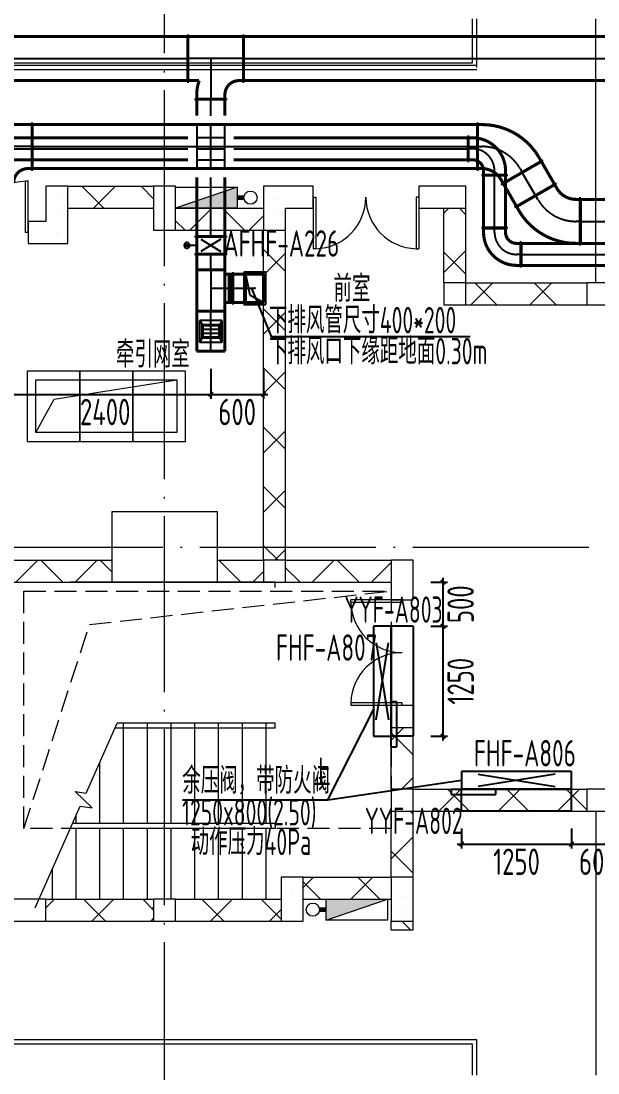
# Model space of a CAD drawing. Extents: x 4 to 13611208, y -605838 to 574722.
# Drawn here: x 13298765 to 13305323, y -14936 to -2984 of the extents above; entities that cross this region are included whole.
import ezdxf

# ---------------------------------------------------------------- set-up
doc = ezdxf.new("R2010")
doc.units = 0
doc.header["$LTSCALE"] = 1000
doc.header["$MEASUREMENT"] = 0
for name, pattern in [('CENTER2', [28.575, 19.05, -3.175, 3.175, -3.175]), ('DASH', [0.35, 0.25, -0.1]), ('DOTE', [2.42, 2, -0.2, 0.02, -0.2])]:
    doc.linetypes.add(name, pattern=pattern)
for name, color, linetype in [('DUCT-K-P中心线', 5, 'CENTER2'), ('DUCT-K-P标注', 7, 'Continuous'), ('DUCT-K-P法兰', 2, 'Continuous'), ('DUCT-K-P管', 191, 'Continuous'), ('DUCT-K-P管端线', 2, 'Continuous'), ('DUCT-K-P阀门', 7, 'Continuous'), ('DUCT-K-P风口', 7, 'Continuous'), ('DUCT-K-S中心线', 5, 'CENTER2'), ('DUCT-K-S标注', 7, 'Continuous'), ('DUCT-K-S法兰', 2, 'Continuous'), ('DUCT-K-S管', 40, 'Continuous'), ('DUCT-K-S管端线', 4, 'Continuous'), ('DUCT-X-P中心线', 5, 'CENTER2'), ('DUCT-X-P标注', 7, 'Continuous'), ('DUCT-X-P法兰', 2, 'Continuous'), ('DUCT-X-P管', 31, 'Continuous'), ('DUCT-X-P管端线', 2, 'Continuous'), ('DUCT-X-S标注', 7, 'Continuous'), ('DUCT-X-S风口', 7, 'Continuous'), ('Hvac-Hide', 8, 'Continuous')]:
    doc.layers.add(name, color=color, linetype=linetype)
doc.layers.add('建筑底图', color=8, linetype='Continuous', lineweight=13)
doc.styles.add('67', font='gbenor.shx', dxfattribs={"width": 0.7, "bigfont": 'hztxt.shx'})
doc.styles.add('C', font='HZTXT_E', dxfattribs={"width": 0.7, "bigfont": 'HZTXT'})
doc.styles.add('du', font='gbenor.shx', dxfattribs={"width": 0.8, "bigfont": 'hztxt.shx'})
doc.dimstyles.new('67', dxfattribs={"dimscale": 100, "dimtxt": 3, "dimasz": 0.5, "dimexe": 0.5, "dimexo": 2, "dimgap": 0.5, "dimtad": 2, "dimdec": 0, "dimrnd": 5, "dimzin": 0, "dimdsep": 46, "dimtxsty": 'du', "dimblk": 'ARCHTICK', "dimcen": 0, "dimdle": 0.5, "dimclrd": 256, "dimclre": 256, "dimclrt": 256, "dimazin": 0, "dimtfac": 1, "dimtdec": 0, "dimtix": 1, "dimtmove": 2, "dimatfit": 3, "dimfxl": 100, "dimtolj": 1, "dimtzin": 0, "dimlwd": -1, "dimlwe": -1, "dimarcsym": 0})
pattern_1 = [(45, (0, 0), (-336.759605, 336.759605), []), (135, (0, 0), (-336.759605, -336.759605), [])]

# ---------------------------------------------------------------- blocks, each defined once
blk = doc.blocks.new('3#消火栓')
at = {"ltscale": 3.5}
blk.add_hatch(color=256, dxfattribs=at).paths.add_polyline_path([(-350, 240), (-350, 0), (350, 240)])
blk.add_line((-350, 0), (350, 240))
blk.add_lwpolyline([(-350, 240), (350, 240), (350, 0), (-350, 0)], close=True)
at = {"const_width": 50}
blk.add_lwpolyline([(-350, 120), (-425, 120)], dxfattribs=at)
blk.add_circle((-500, 120), 75)
blk = doc.blocks.new('_FZH')
blk.add_lwpolyline([(-0.5, -0.5), (0.5, -0.5), (0.5, 0.5), (-0.5, 0.5)], close=True)
blk = doc.blocks.new('$DorLib2D$00000002')
for p, q in [((-0.5, 0), (-0.5, 0.4875)), ((-0.475, 0.4875), (-0.5, 0.4875)), ((-0.475, 0), (-0.475, 0.4875)), ((0.475, 0), (0.475, 0.4875)), ((0.475, 0.4875), (0.5, 0.4875)), ((0.5, 0), (0.5, 0.4875)), ((-0.5, 0), (-0.475, 0)), ((0.5, 0), (0.475, 0))]:
    blk.add_line(p, q)
at = {"lineweight": 13}
for centre, start, end in [((-0.4875, 0), 0, 88.53072), ((0.4875, 0), 91.46928, 180)]:
    blk.add_arc(centre, 0.4875, start, end, dxfattribs=at)
blk = doc.blocks.new('yyf')
for p, q in [((1942862, -228198), (1942862, -229567)), ((1942862, -228198), (1942925, -228198)), ((1942925, -228198), (1942925, -228707)), ((1942662, -228317), (1942862, -228317)), ((1942662, -229567), (1942662, -228317)), ((1942862, -229567), (1942862, -228317)), ((1943112, -228317), (1942862, -228317)), ((1943112, -229567), (1943112, -228317)), ((1942692, -228504), (1942832, -229379)), ((1942692, -229379), (1942832, -228504)), ((1942925, -228707), (1942862, -228707)), ((1942862, -229567), (1942662, -229567)), ((1943112, -229567), (1942862, -229567))]:
    blk.add_line(p, q)
blk = doc.blocks.new('_ArchTick')
at = {"color": 0, "linetype": 'ByBlock', "const_width": 0.4}
blk.add_lwpolyline([(-0.5, -0.5), (0.5, 0.5)], dxfattribs=at)
blk = doc.blocks.new('*D870')
at = {"layer": 'DUCT-X-P标注', "transparency": 16777216}
for p, q in [((13303772, -12160), (13303772, -12386)), ((13305022, -12160), (13305022, -12386)), ((13303722, -12336), (13305072, -12336))]:
    blk.add_line(p, q, dxfattribs=at)
at = {"layer": 'DUCT-X-P标注', "transparency": 16777216, "xscale": 50, "yscale": 50, "zscale": 50, "rotation": 180}
blk.add_blockref('_ArchTick', (13303772, -12336), dxfattribs=at)
at = {"layer": 'DUCT-X-P标注', "transparency": 16777216, "xscale": 50, "yscale": 50, "zscale": 50}
blk.add_blockref('_ArchTick', (13305022, -12336), dxfattribs=at)
at = {"layer": 'DUCT-X-P标注', "transparency": 16777216, "insert": (13304397, -12536), "char_height": 300, "attachment_point": 5, "style": 'du'}
blk.add_mtext('\\A1;1250', dxfattribs=at)
blk = doc.blocks.new('*D871')
at = {"layer": 'DUCT-X-P标注', "transparency": 16777216}
for p, q in [((13305022, -12160), (13305022, -12386)), ((13305622, -12160), (13305622, -12386)), ((13304972, -12336), (13305672, -12336))]:
    blk.add_line(p, q, dxfattribs=at)
at = {"layer": 'DUCT-X-P标注', "transparency": 16777216, "xscale": 50, "yscale": 50, "zscale": 50, "rotation": 180}
blk.add_blockref('_ArchTick', (13305022, -12336), dxfattribs=at)
at = {"layer": 'DUCT-X-P标注', "transparency": 16777216, "xscale": 50, "yscale": 50, "zscale": 50}
blk.add_blockref('_ArchTick', (13305622, -12336), dxfattribs=at)
at = {"layer": 'DUCT-X-P标注', "transparency": 16777216, "insert": (13305322, -12536), "char_height": 300, "attachment_point": 5, "style": 'du'}
blk.add_mtext('\\A1;600', dxfattribs=at)
blk = doc.blocks.new('*D1571')
at = {"layer": 'DUCT-X-S标注', "transparency": 16777216}
for p, q in [((13303422, -9860), (13303612, -9860)), ((13303562, -11160), (13303562, -9810)), ((13303422, -11110), (13303612, -11110))]:
    blk.add_line(p, q, dxfattribs=at)
at = {"layer": 'DUCT-X-S标注', "transparency": 16777216, "xscale": 50, "yscale": 50, "zscale": 50}
for p, rotation in [((13303562, -9860), 90), ((13303562, -11110), 270)]:
    blk.add_blockref('_ArchTick', p, dxfattribs=dict(at, rotation=rotation))
at = {"layer": 'DUCT-X-S标注', "transparency": 16777216, "insert": (13303762, -10485), "char_height": 300, "attachment_point": 5, "rotation": 90, "style": 'du'}
blk.add_mtext('\\A1;1250', dxfattribs=at)
blk = doc.blocks.new('*D1572')
at = {"layer": 'DUCT-X-S标注', "transparency": 16777216}
for p, q in [((13303562, -9910), (13303562, -9310)), ((13303422, -9360), (13303612, -9360)), ((13303422, -9860), (13303612, -9860))]:
    blk.add_line(p, q, dxfattribs=at)
at = {"layer": 'DUCT-X-S标注', "transparency": 16777216, "xscale": 50, "yscale": 50, "zscale": 50}
for p, rotation in [((13303562, -9360), 90), ((13303562, -9860), 270)]:
    blk.add_blockref('_ArchTick', p, dxfattribs=dict(at, rotation=rotation))
at = {"layer": 'DUCT-X-S标注', "transparency": 16777216, "insert": (13303762, -9610), "char_height": 300, "attachment_point": 5, "rotation": 90, "style": 'du'}
blk.add_mtext('\\A1;500', dxfattribs=at)
blk = doc.blocks.new('*D2067')
at = {"layer": 'DUCT-K-S标注', "transparency": 16777216}
for p, q in [((13298522, -6935), (13298522, -7276)), ((13300922, -6935), (13300922, -7276)), ((13298472, -7226), (13300972, -7226))]:
    blk.add_line(p, q, dxfattribs=at)
at = {"layer": 'DUCT-K-S标注', "transparency": 16777216, "xscale": 50, "yscale": 50, "zscale": 50, "rotation": 180}
blk.add_blockref('_ArchTick', (13298522, -7226), dxfattribs=at)
at = {"layer": 'DUCT-K-S标注', "transparency": 16777216, "xscale": 50, "yscale": 50, "zscale": 50}
blk.add_blockref('_ArchTick', (13300922, -7226), dxfattribs=at)
at = {"layer": 'DUCT-K-S标注', "transparency": 16777216, "insert": (13299722, -7426), "char_height": 300, "attachment_point": 5, "style": 'du'}
blk.add_mtext('\\A1;2400', dxfattribs=at)
blk = doc.blocks.new('*D2068')
at = {"layer": 'DUCT-K-S标注', "transparency": 16777216}
for p, q in [((13300922, -6935), (13300922, -7276)), ((13301522, -6950), (13301522, -7276)), ((13300872, -7226), (13301572, -7226))]:
    blk.add_line(p, q, dxfattribs=at)
at = {"layer": 'DUCT-K-S标注', "transparency": 16777216, "xscale": 50, "yscale": 50, "zscale": 50, "rotation": 180}
blk.add_blockref('_ArchTick', (13300922, -7226), dxfattribs=at)
at = {"layer": 'DUCT-K-S标注', "transparency": 16777216, "xscale": 50, "yscale": 50, "zscale": 50}
blk.add_blockref('_ArchTick', (13301522, -7226), dxfattribs=at)
at = {"layer": 'DUCT-K-S标注', "transparency": 16777216, "insert": (13301222, -7426), "char_height": 300, "attachment_point": 5, "style": 'du'}
blk.add_mtext('\\A1;600', dxfattribs=at)
blk = doc.blocks.new('$风口$00000108')
for p, q in [((-250, 135), (-190, 75)), ((-250, -135), (-250, 135)), ((250, 135), (200, 75)), ((250, 135), (250, -135)), ((200, 25), (-190, 25)), ((-250, -135), (-190, -75)), ((200, -25), (-190, -25)), ((200, -75), (250, -135)), ((250, -135), (-250, -135))]:
    blk.add_line(p, q)
at = {"linetype": 'Continuous'}
blk.add_line((250, 135), (-250, 135), dxfattribs=at)
at = {"lineweight": 40}
for p, q in [((-190, 75), (200, 75)), ((-190, -75), (-190, 75)), ((200, 75), (200, -75)), ((-190, -75), (200, -75))]:
    blk.add_line(p, q, dxfattribs=at)

msp = doc.modelspace()

# ---------------------------------------------------------------- hatches: boundary and pattern name
at = {"layer": '建筑底图'}
h = msp.add_hatch(dxfattribs=at)
h.set_pattern_fill('ANSI37', color=8, scale=300, style=0)
h.set_pattern_definition(pattern_1)
h.paths.add_polyline_path([(13300272.4, -5110.7), (13300272.4, -4860.7), (13299297.4, -4860.7), (13299297.4, -5110.7)])
h = msp.add_hatch(dxfattribs=at)
h.set_pattern_fill('ANSI37', color=8, scale=300, style=0)
h.set_pattern_definition(pattern_1)
h.paths.add_polyline_path([(13301522.4, -5360.7), (13301522.4, -5110.7), (13300522.4, -5110.7), (13300522.4, -5360.7)])
h = msp.add_hatch(dxfattribs=at)
h.set_pattern_fill('ANSI37', color=8, scale=300, style=0)
h.set_pattern_definition(pattern_1)
h.paths.add_polyline_path([(13303822.4, -5110.7), (13303572.4, -5110.7), (13303572.4, -5960.3), (13303822.4, -5960.3)])
h = msp.add_hatch(dxfattribs=at)
h.set_pattern_fill('ANSI37', color=8, scale=300, style=0)
h.set_pattern_definition(pattern_1)
h.paths.add_polyline_path([(13301772.4, -5360.7), (13301522.4, -5360.7), (13301522.4, -9110.3), (13301772.4, -9110.3)])
h = msp.add_hatch(dxfattribs=at)
h.set_pattern_fill('ANSI37', color=8, scale=300, style=0)
h.set_pattern_definition(pattern_1)
h.paths.add_polyline_path([(13305197.4, -6210.3), (13305197.4, -5960.3), (13303822.4, -5960.3), (13303822.4, -6210.3)])
h = msp.add_hatch(dxfattribs=at)
h.set_pattern_fill('ANSI37', color=8, scale=300, style=0)
h.set_pattern_definition(pattern_1)
h.paths.add_polyline_path([(13299797.4, -9360.3), (13299797.4, -9110.3), (13297447.4, -9110.3), (13297447.4, -9360.3)])
h = msp.add_hatch(dxfattribs=at)
h.set_pattern_fill('ANSI37', color=8, scale=300, style=0)
h.set_pattern_definition(pattern_1)
h.paths.add_polyline_path([(13301522.4, -9360.3), (13301522.4, -9110.3), (13300997.4, -9110.3), (13300997.4, -9360.3)])
h = msp.add_hatch(dxfattribs=at)
h.set_pattern_fill('ANSI37', color=8, scale=300, style=0)
h.set_pattern_definition(pattern_1)
h.paths.add_polyline_path([(13301772.4, -9110.3), (13301772.4, -9360.3), (13302972.4, -9360.3), (13302972.4, -9110.3)])
h = msp.add_hatch(dxfattribs=at)
h.set_pattern_fill('ANSI37', color=8, scale=300, style=0)
h.set_pattern_definition(pattern_1)
h.paths.add_polyline_path([(13303222.4, -11010.3), (13302972.4, -11010.3), (13302972.4, -11710.3), (13303222.4, -11710.3)])
h = msp.add_hatch(dxfattribs=at)
h.set_pattern_fill('ANSI37', color=8, scale=300, style=0)
h.set_pattern_definition(pattern_1)
h.paths.add_polyline_path([(13305197.4, -11960.3), (13305197.4, -11710.3), (13303222.4, -11710.3), (13303222.4, -11960.3)])
h = msp.add_hatch(dxfattribs=at)
h.set_pattern_fill('ANSI37', color=8, scale=300, style=0)
h.set_pattern_definition(pattern_1)
h.paths.add_polyline_path([(13303222.4, -11960.3), (13302972.4, -11960.3), (13302972.4, -12710.3), (13303222.4, -12710.3)])
h = msp.add_hatch(dxfattribs=at)
h.set_pattern_fill('ANSI37', color=8, scale=300, style=0)
h.set_pattern_definition(pattern_1)
h.paths.add_polyline_path([(13302972.4, -12960.3), (13302972.4, -12710.3), (13301972.4, -12710.3), (13301972.4, -12960.3)])
h = msp.add_hatch(dxfattribs=at)
h.set_pattern_fill('ANSI37', color=8, scale=300, style=0)
h.set_pattern_definition(pattern_1)
h.paths.add_polyline_path([(13300272.4, -13210.3), (13300272.4, -12960.3), (13299047.4, -12960.3), (13299047.4, -13210.3)])
h = msp.add_hatch(dxfattribs=at)
h.set_pattern_fill('ANSI37', color=8, scale=300, style=0)
h.set_pattern_definition(pattern_1)
h.paths.add_polyline_path([(13301722.4, -13210.3), (13301722.4, -12960.3), (13300522.4, -12960.3), (13300522.4, -13210.3)])
h = msp.add_hatch(dxfattribs=at)
h.set_pattern_fill('ANSI37', color=8, scale=300, style=0)
h.set_pattern_definition(pattern_1)
h.paths.add_polyline_path([(13303222.4, -13210.3), (13302972.4, -13210.3), (13302972.4, -13310.3), (13303222.4, -13310.3)])

# ---------------------------------------------------------------- linework, layer by layer
at = {"layer": 'DUCT-K-P中心线'}
for p, q in [((13294997.4, -3410.7), (13300662.2, -3410.7)), ((13300922.4, -3410.7), (13300662.4, -3410.7)), ((13301292.4, -3410.7), (13300922.4, -3410.7)), ((13300922.4, -3410.7), (13300922.4, -3870.7)), ((13301292.6, -3410.7), (13306584.8, -3410.7)), ((13300922.4, -4060.3), (13300922.4, -3870.9)), ((13300922.4, -5432.5), (13300922.4, -4760.3)), ((13300922.4, -5810.7), (13300922.4, -5632.9)), ((13300922.4, -5810.7), (13300922.4, -6020.7)), ((13300922.4, -6020.7), (13300922.4, -6280.7)), ((13300922.4, -6020.7), (13301132.4, -6020.7)), ((13301132.4, -6020.7), (13301171, -6020.7)), ((13301171.4, -6020.7), (13301421.4, -6020.7)), ((13300922.4, -6735.3), (13300922.4, -6280.7))]:
    msp.add_line(p, q, dxfattribs=at)
at = {"layer": 'DUCT-K-P标注'}
msp.add_lwpolyline([(13301382.7, -6010.7), (13301607.6, -6569.6), (13303869, -6569.6)], dxfattribs=at)
at = {"layer": 'DUCT-K-P法兰'}
for p, q in [((13300662.3, -3135.7), (13300662.3, -3685.7)), ((13301292.5, -3685.7), (13301292.5, -3135.7)), ((13300737.4, -3870.8), (13301107.4, -3870.8)), ((13300737.4, -5432.6), (13301107.4, -5432.6)), ((13300737.4, -5632.8), (13301107.4, -5632.8)), ((13301171.1, -5835.7), (13301171.1, -6205.7)), ((13301171.3, -5835.7), (13301171.3, -6205.7)), ((13301546.4, -5835.7), (13301296.4, -5835.7)), ((13301296.4, -5835.7), (13301296.4, -5860.7)), ((13301546.4, -6205.7), (13301546.4, -5835.7)), ((13301296.4, -6180.7), (13301296.4, -6205.7)), ((13301296.4, -6205.7), (13301546.4, -6205.7))]:
    msp.add_line(p, q, dxfattribs=at)
at = {"layer": 'DUCT-K-P法兰', "color": 18, "true_color": 0x000000}
for p in [(13300662.2, -3410.7, 3700), (13300662.4, -3410.7, 3700), (13301292.4, -3410.7, 3700), (13301292.6, -3410.7, 3700), (13300922.4, -3870.7, 3600), (13300922.4, -3870.9, 3600), (13300922.4, -5432.5, 3600), (13300922.4, -5432.7, 3600), (13300922.4, -5632.7, 3600), (13300922.4, -5632.9, 3600), (13301171, -6020.7, 3600), (13301171.2, -6020.7, 3600), (13301171.2, -6020.7, 3600), (13301171.4, -6020.7, 3600), (13301421.4, -6020.7, 3350), (13301421.4, -6020.7, 3349.8)]:
    msp.add_point(p, dxfattribs=at)
at = {"layer": 'DUCT-K-P管', "const_width": 35}
for points in [[(13300662.2, -3160.7), (13294997.4, -3160.7)], [(13300662.2, -3660.7), (13300662.2, -3160.7)], [(13300662.4, -3160.7), (13301242.4, -3160.7)], [(13301242.4, -3160.7), (13301292.4, -3160.7)], [(13306584.8, -3160.7), (13301292.6, -3160.7)], [(13301292.6, -3160.7), (13301292.6, -3660.7)], [(13294997.4, -3660.7), (13300662.2, -3660.7)], [(13300789.8, -3660.7), (13300662.4, -3660.7)], [(13301292.4, -3660.7), (13301242.4, -3660.7)], [(13301292.6, -3660.7), (13306584.8, -3660.7)], [(13300762.4, -3870.7), (13300762.4, -3820.7)], [(13301082.4, -3820.7), (13301082.4, -3870.7)], [(13301082.4, -3870.9), (13300762.4, -3870.9)], [(13300762.4, -3870.9), (13300762.4, -4060.3)], [(13301082.4, -4060.3), (13301082.4, -3870.9)], [(13300762.4, -4760.3), (13300762.4, -5432.5)], [(13301082.4, -5432.5), (13301082.4, -4760.3)], [(13300762.4, -5432.5), (13301082.4, -5432.5)], [(13300762.4, -5632.7), (13300762.4, -5432.7)], [(13301082.4, -5432.7), (13301082.4, -5632.7)], [(13301082.4, -5632.9), (13300762.4, -5632.9)], [(13300762.4, -5632.9), (13300762.4, -5810.7)], [(13301082.4, -5810.7), (13301082.4, -5632.9)], [(13300762.4, -5810.7), (13301082.4, -5810.7)], [(13300762.4, -5860.7), (13300762.4, -5810.7)], [(13300762.4, -6280.7), (13300762.4, -5860.7)], [(13301082.4, -5810.7), (13301082.4, -5860.7)], [(13301082.4, -5860.7), (13301132.4, -5860.7)], [(13301082.4, -5860.7), (13301082.4, -6180.7)], [(13301171, -5860.7), (13301132.4, -5860.7)], [(13301132.4, -5860.7), (13301132.4, -6180.7)], [(13301171, -6180.7), (13301171, -5860.7)], [(13301171.4, -5860.7), (13301521.4, -5860.7)], [(13301521.4, -5860.7), (13301521.4, -6180.7)], [(13301132.4, -6180.7), (13301082.4, -6180.7)], [(13301082.4, -6180.7), (13301082.4, -6280.7)], [(13301132.4, -6180.7), (13301171, -6180.7)], [(13301171.4, -6180.7), (13301521.4, -6180.7)], [(13301082.4, -6280.7), (13300762.4, -6280.7)], [(13300762.4, -6280.7), (13300762.4, -6735.3)], [(13301082.4, -6735.3), (13301082.4, -6280.7)], [(13300762.4, -6735.3), (13301082.4, -6735.3)]]:
    msp.add_lwpolyline(points, dxfattribs=at)
at = {"layer": 'DUCT-K-P管', "extrusion": (0, 0, -1), "const_width": 35}
msp.add_lwpolyline([(-13300762.4, -3820.7, 0.0851642), (-13300789.8, -3660.7)], format="xyb", dxfattribs=at)
at = {"layer": 'DUCT-K-P管', "const_width": 35}
msp.add_lwpolyline([(13301242.4, -3660.7, 0.4142136), (13301082.4, -3820.7)], format="xyb", dxfattribs=at)
at = {"layer": 'DUCT-K-P管', "color": 18, "true_color": 0x000000}
for p in [(13300662.4, -3410.7, 3700), (13301292.4, -3410.7, 3700), (13300922.4, -3870.7, 3600), (13300922.4, -5810.7, 3600), (13301132.4, -6020.7, 3600), (13301171.4, -6020.7, 3600), (13301421.4, -6020.7, 3350), (13300922.4, -6280.7, 3600)]:
    msp.add_point(p, dxfattribs=at)
at = {"layer": 'DUCT-K-P管端线'}
for p, q in [((13300662.4, -3660.7), (13300662.4, -3160.7)), ((13301292.4, -3160.7), (13301292.4, -3660.7)), ((13301082.4, -3870.7), (13300762.4, -3870.7)), ((13300762.4, -5432.7), (13301082.4, -5432.7)), ((13300762.4, -5632.7), (13301082.4, -5632.7)), ((13301132.4, -5860.7), (13301132.4, -6180.7)), ((13301171.4, -6180.7), (13301171.4, -5860.7)), ((13301521.4, -6180.7), (13301371.4, -6100.7))]:
    msp.add_line(p, q, dxfattribs=at)
at = {"layer": 'DUCT-K-P阀门'}
for p, q in [((13301034.3, -5462.6), (13300810.4, -5602.8)), ((13300810.4, -5462.7), (13301034.4, -5602.7)), ((13300618.8, -5527.7), (13300618.4, -5532.7)), ((13300618.4, -5532.7), (13300618.8, -5537.7)), ((13300619.9, -5522.8), (13300618.8, -5527.7)), ((13300618.8, -5537.7), (13300619.9, -5542.6)), ((13300621.9, -5518.2), (13300619.9, -5522.8)), ((13300619.9, -5542.6), (13300621.9, -5547.2)), ((13300624.5, -5513.9), (13300621.9, -5518.2)), ((13300621.9, -5547.2), (13300624.5, -5551.5)), ((13300627.7, -5510.1), (13300624.5, -5513.9)), ((13300624.5, -5551.5), (13300627.7, -5555.3)), ((13300631.6, -5506.8), (13300627.7, -5510.1)), ((13300627.7, -5555.3), (13300631.6, -5558.6)), ((13300629.9, -5541.5), (13300670.8, -5532.7)), ((13300670.8, -5541.5), (13300629.9, -5541.5)), ((13300670.8, -5532.7), (13300630, -5523.9)), ((13300630, -5523.9), (13300670.8, -5523.9)), ((13300635.8, -5504.2), (13300631.6, -5506.8)), ((13300631.6, -5558.6), (13300635.8, -5561.2)), ((13300640.5, -5502.3), (13300635.8, -5504.2)), ((13300635.8, -5561.2), (13300640.5, -5563.1)), ((13300645.4, -5501.1), (13300640.5, -5502.3)), ((13300640.5, -5563.1), (13300645.4, -5564.3)), ((13300650.4, -5500.7), (13300645.4, -5501.1)), ((13300645.4, -5564.3), (13300650.4, -5564.7)), ((13300655.4, -5501.1), (13300650.4, -5500.7)), ((13300650.4, -5564.7), (13300655.4, -5564.3)), ((13300660.3, -5502.3), (13300655.4, -5501.1)), ((13300655.4, -5564.3), (13300660.3, -5563.1)), ((13300664.9, -5504.2), (13300660.3, -5502.3)), ((13300660.3, -5563.1), (13300664.9, -5561.2)), ((13300669.2, -5506.8), (13300664.9, -5504.2)), ((13300664.9, -5561.2), (13300669.2, -5558.6)), ((13300673, -5510.1), (13300669.2, -5506.8)), ((13300669.2, -5558.6), (13300673, -5555.3)), ((13300676.3, -5513.9), (13300673, -5510.1)), ((13300673, -5555.3), (13300676.3, -5551.5)), ((13300678.9, -5518.2), (13300676.3, -5513.9)), ((13300676.3, -5551.5), (13300678.9, -5547.2)), ((13300680.8, -5522.8), (13300678.9, -5518.2)), ((13300678.9, -5547.2), (13300680.8, -5542.6)), ((13300682, -5527.7), (13300680.8, -5522.8)), ((13300680.8, -5542.6), (13300682, -5537.7)), ((13300682.4, -5532.7), (13300682, -5527.7)), ((13300682, -5537.7), (13300682.4, -5532.7)), ((13300762.4, -5532.7), (13300682.4, -5532.7))]:
    msp.add_line(p, q, dxfattribs=at)
at = {"layer": 'DUCT-K-S中心线'}
for p, q in [((13298892.4, -4410.3), (13298522.4, -4410.3)), ((13298892.6, -4410.3), (13303953.9, -4410.3)), ((13303954.1, -4410.3), (13304004.1, -4410.3)), ((13304437.1, -4660.3), (13304462.1, -4703.6)), ((13304614.1, -4966.8), (13304462.2, -4703.7)), ((13304639.2, -5010.3), (13304614.2, -4967)), ((13305122.2, -5260.3), (13305072.2, -5260.3)), ((13305122.4, -5260.3), (13311697.2, -5260.3))]:
    msp.add_line(p, q, dxfattribs=at)
for centre, start, end in [((13304004.1, -4910.3), 30, 90), ((13305072.2, -4760.3), 210, 270)]:
    msp.add_arc(centre, 500, start, end, dxfattribs=at)
at = {"layer": 'DUCT-K-S法兰'}
for p, q in [((13298892.5, -4685.3), (13298892.5, -4135.3)), ((13303954, -4135.3), (13303954, -4685.3)), ((13304224, -4841.1), (13304700.3, -4566.1)), ((13304852.3, -4829.4), (13304375.9, -5104.4)), ((13305122.3, -5535.3), (13305122.3, -4985.3))]:
    msp.add_line(p, q, dxfattribs=at)
at = {"layer": 'DUCT-K-S法兰', "color": 18, "true_color": 0x000000}
for p in [(13298892.4, -4410.3, 4300), (13298892.6, -4410.3, 4300), (13303953.9, -4410.3, 4300), (13303954.1, -4410.3, 4300), (13304462.1, -4703.6, 4300), (13304462.2, -4703.7, 4300), (13304614.1, -4966.8, 4300), (13304614.2, -4967, 4300), (13305122.2, -5260.3, 4300), (13305122.4, -5260.3, 4300)]:
    msp.add_point(p, dxfattribs=at)
at = {"layer": 'DUCT-K-S管', "const_width": 35}
for points in [[(13298262.4, -4160.3), (13298842.4, -4160.3)], [(13298842.4, -4160.3), (13298892.4, -4160.3)], [(13303953.9, -4160.3), (13298892.6, -4160.3)], [(13298892.6, -4160.3), (13298892.6, -4660.3)], [(13303953.9, -4660.3), (13303953.9, -4160.3)], [(13303954.1, -4160.3), (13304004.1, -4160.3)], [(13304653.6, -4535.3), (13304678.6, -4578.6)], [(13298892.4, -4660.3), (13298842.4, -4660.3)], [(13298892.6, -4660.3), (13303953.9, -4660.3)], [(13304004.1, -4660.3), (13303954.1, -4660.3)], [(13304678.7, -4578.7), (13304245.7, -4828.7)], [(13304830.6, -4841.8), (13304678.7, -4578.7)], [(13304245.6, -4828.6), (13304220.6, -4785.3)], [(13304245.7, -4828.7), (13304397.5, -5091.8)], [(13304397.5, -5091.8), (13304830.6, -4841.8)], [(13304830.7, -4842), (13304855.7, -4885.3)], [(13305072.2, -5010.3), (13305122.2, -5010.3)], [(13311697.2, -5010.3), (13305122.4, -5010.3)], [(13305122.4, -5010.3), (13305122.4, -5510.3)], [(13304422.6, -5135.3), (13304397.6, -5092)], [(13305122.2, -5510.3), (13305072.2, -5510.3)], [(13305122.4, -5510.3), (13311697.2, -5510.3)]]:
    msp.add_lwpolyline(points, dxfattribs=at)
at = {"layer": 'DUCT-K-S管', "extrusion": (0, 0, -1), "const_width": 35}
for points in [[(-13304004.1, -4160.3, 0.2679492), (-13304653.6, -4535.3)], [(-13304004.1, -4660.3, 0.2679492), (-13304220.6, -4785.3)], [(-13305072.2, -5010.3, 0.2679492), (-13304855.7, -4885.3)], [(-13305072.2, -5510.3, 0.2679492), (-13304422.6, -5135.3)]]:
    msp.add_lwpolyline(points, format="xyb", dxfattribs=at)
at = {"layer": 'DUCT-K-S管', "const_width": 35}
msp.add_lwpolyline([(13298842.4, -4660.3, 0.4142136), (13298682.4, -4820.3)], format="xyb", dxfattribs=at)
at = {"layer": 'DUCT-K-S管', "color": 18, "true_color": 0x000000}
for p in [(13298892.4, -4410.3, 4300), (13303954.1, -4410.3, 4300), (13304462.1, -4703.6, 4300), (13304614.2, -4967, 4300), (13305122.2, -5260.3, 4300)]:
    msp.add_point(p, dxfattribs=at)
at = {"layer": 'DUCT-K-S管端线'}
for p, q in [((13298892.4, -4160.3), (13298892.4, -4660.3)), ((13303954.1, -4160.3), (13303954.1, -4660.3)), ((13304678.6, -4578.6), (13304245.6, -4828.6)), ((13304397.6, -5092), (13304830.7, -4842)), ((13305122.2, -5510.3), (13305122.2, -5010.3))]:
    msp.add_line(p, q, dxfattribs=at)
at = {"layer": 'DUCT-X-P中心线'}
for p, q in [((13291541.4, -4435.7), (13300662.4, -4435.7)), ((13301182.4, -4435.7), (13303847.2, -4435.7)), ((13303897.4, -4435.7), (13303847.4, -4435.7)), ((13304147.4, -4735.7), (13304147.4, -4685.7)), ((13304147.4, -5335.1), (13304147.4, -4735.9)), ((13304147.4, -5385.3), (13304147.4, -5335.3)), ((13304447.4, -5635.3), (13304397.4, -5635.3)), ((13304447.6, -5635.3), (13310097.2, -5635.3))]:
    msp.add_line(p, q, dxfattribs=at)
for centre, start, end in [((13303897.4, -4685.7), 0, 90), ((13304397.4, -5385.3), 180, 270)]:
    msp.add_arc(centre, 250, start, end, dxfattribs=at)
at = {"layer": 'DUCT-X-P标注'}
for points in [[(13300598.8, -11832.6), (13302252.2, -11832.6), (13302772.4, -10811.7)], [(13302252.2, -11832.6), (13303772.4, -11610.3)]]:
    msp.add_lwpolyline(points, dxfattribs=at)
at = {"layer": 'DUCT-X-P法兰'}
for p, q in [((13303847.3, -4285.7), (13303847.3, -4585.7)), ((13303997.4, -4735.8), (13304297.4, -4735.8)), ((13304297.4, -5335.2), (13303997.4, -5335.2)), ((13304447.5, -5785.3), (13304447.5, -5485.3))]:
    msp.add_line(p, q, dxfattribs=at)
at = {"layer": 'DUCT-X-P法兰', "color": 18, "true_color": 0x000000}
for p in [(13303847.2, -4435.7, 3100), (13303847.4, -4435.7, 3100), (13304147.4, -4735.7, 3100), (13304147.4, -4735.9, 3100), (13304147.4, -5335.1, 3100), (13304147.4, -5335.3, 3100), (13304447.4, -5635.3, 2700), (13304447.6, -5635.3, 2700)]:
    msp.add_point(p, dxfattribs=at)
at = {"layer": 'DUCT-X-P管', "const_width": 35}
for points in [[(13300662.4, -4310.7), (13291541.4, -4310.7)], [(13303847.2, -4310.7), (13301182.4, -4310.7)], [(13303847.2, -4560.7), (13303847.2, -4310.7)], [(13303897.4, -4310.7), (13303847.4, -4310.7)], [(13291541.4, -4560.7), (13300662.4, -4560.7)], [(13301182.4, -4560.7), (13303847.2, -4560.7)], [(13303847.4, -4560.7), (13303897.4, -4560.7)], [(13304022.4, -4685.7), (13304022.4, -4735.7)], [(13304272.4, -4735.9), (13304022.4, -4735.9)], [(13304022.4, -4735.9), (13304022.4, -5335.1)], [(13304272.4, -4735.7), (13304272.4, -4685.7)], [(13304272.4, -5335.1), (13304272.4, -4735.9)], [(13304022.4, -5335.1), (13304272.4, -5335.1)], [(13304022.4, -5385.3), (13304022.4, -5335.3)], [(13304272.4, -5335.3), (13304272.4, -5385.3)], [(13304397.4, -5510.3), (13304447.4, -5510.3)], [(13310097.2, -5510.3), (13304447.6, -5510.3)], [(13304447.6, -5510.3), (13304447.6, -5760.3)], [(13304447.4, -5760.3), (13304397.4, -5760.3)], [(13304447.6, -5760.3), (13310097.2, -5760.3)]]:
    msp.add_lwpolyline(points, dxfattribs=at)
for points in [[(13304272.4, -4685.7, 0.4142136), (13303897.4, -4310.7)], [(13304022.4, -4685.7, 0.4142136), (13303897.4, -4560.7)]]:
    msp.add_lwpolyline(points, format="xyb", dxfattribs=at)
at = {"layer": 'DUCT-X-P管', "extrusion": (0, 0, -1), "const_width": 35}
for points in [[(-13304397.4, -5760.3, 0.4142136), (-13304022.4, -5385.3)], [(-13304397.4, -5510.3, 0.4142136), (-13304272.4, -5385.3)]]:
    msp.add_lwpolyline(points, format="xyb", dxfattribs=at)
at = {"layer": 'DUCT-X-P管', "color": 18, "true_color": 0x000000}
for p in [(13303847.4, -4435.7, 3100), (13304147.4, -4735.7, 3100), (13304147.4, -5335.3, 3100), (13304447.4, -5635.3, 3100)]:
    msp.add_point(p, dxfattribs=at)
at = {"layer": 'DUCT-X-P管端线'}
for p, q in [((13303847.4, -4310.7), (13303847.4, -4560.7)), ((13304272.4, -4735.7), (13304022.4, -4735.7)), ((13304022.4, -5335.3), (13304272.4, -5335.3)), ((13304447.4, -5760.3), (13304447.4, -5510.3))]:
    msp.add_line(p, q, dxfattribs=at)
at = {"layer": 'Hvac-Hide'}
for p, q in [((13300762.4, -4160.3), (13300762.4, -4660.3)), ((13300922.4, -4660.3), (13300922.4, -4160.3)), ((13301082.4, -4660.3), (13301082.4, -4160.3)), ((13301082.4, -4310.7), (13300762.4, -4310.7)), ((13300762.4, -4435.7), (13301082.4, -4435.7)), ((13300762.4, -4560.7), (13301082.4, -4560.7)), ((13301296.4, -5860.7), (13301296.4, -6180.7)), ((13301521.4, -5860.7), (13301321.4, -5860.7)), ((13301321.4, -5860.7), (13301321.4, -6180.7)), ((13301371.4, -6100.7), (13301321.4, -5860.7)), ((13301521.4, -6180.7), (13301521.4, -5860.7)), ((13301321.4, -6180.7), (13301521.4, -6180.7)), ((13301521.4, -6180.7), (13301371.4, -6100.7))]:
    msp.add_line(p, q, dxfattribs=at)
at = {"layer": '建筑底图', "color": 8, "linetype": 'DOTE'}
for p, q in [((13300397.4, -22710.3), (13300397.4, 3889.7)), ((13119297.4, -8960.3), (13476260, -8960.3))]:
    msp.add_line(p, q, dxfattribs=at)
at = {"layer": '建筑底图', "color": 8}
for p, q in [((13303897.4, -3460.3), (13303897.4, -2960.3)), ((13291744.6, -3460.3), (13303897.4, -3460.3)), ((13299297.4, -4860.7), (13299047.4, -4860.7)), ((13299047.4, -4860.7), (13299047.4, -5260.7)), ((13299297.4, -5110.7), (13299297.4, -4860.7)), ((13299297.4, -4860.7), (13300272.4, -4860.7)), ((13300397.4, -4885.7), (13300397.4, -4885.7)), ((13302084.8, -4860.7), (13301522.4, -4860.7)), ((13301522.4, -4860.7), (13301522.4, -5260.7)), ((13301647.4, -4885.7), (13301647.4, -4885.7)), ((13302084.8, -5110.7), (13302084.8, -4860.7)), ((13299172.4, -4985.7), (13299172.4, -4985.7)), ((13300397.4, -5010.7), (13300397.4, -5010.7)), ((13301647.4, -5010.7), (13301647.4, -5010.7)), ((13299297.4, -5510.7), (13299297.4, -5110.7)), ((13299297.4, -5110.7), (13299297.4, -5110.7)), ((13299297.4, -5110.7), (13300272.4, -5110.7)), ((13300397.4, -5135.7), (13300397.4, -5135.7)), ((13300522.4, -5110.7), (13301522.4, -5110.7)), ((13301647.4, -5135.7), (13301647.4, -5135.7)), ((13301772.4, -5360.7), (13301772.4, -5110.7)), ((13301772.4, -5110.7), (13302084.8, -5110.7)), ((13303572.4, -5960.3), (13303572.4, -5110.7)), ((13303822.4, -5960.3), (13303822.4, -5110.7)), ((13299172.4, -5185.7), (13299172.4, -5185.7)), ((13299047.4, -5260.7), (13298847.4, -5260.7)), ((13298847.4, -5260.7), (13298847.4, -5510.7)), ((13300522.4, -5360.7), (13301522.4, -5360.7)), ((13301522.4, -5260.7), (13301522.4, -5260.7)), ((13301522.4, -5260.7), (13301522.4, -5360.7)), ((13301522.4, -9110.3), (13301522.4, -5360.7)), ((13301522.4, -5360.7), (13301772.4, -5360.7)), ((13301772.4, -9110.3), (13301772.4, -5360.7)), ((13299172.4, -5385.7), (13299172.4, -5385.7)), ((13298847.4, -5510.7), (13299297.4, -5510.7)), ((13303822.4, -5960.3), (13305197.4, -5960.3)), ((13303822.4, -6210.3), (13305197.4, -6210.3)), ((13297447.4, -9110.3), (13299797.4, -9110.3)), ((13300997.4, -9110.3), (13301522.4, -9110.3)), ((13301772.4, -9110.3), (13302972.4, -9110.3)), ((13297447.4, -9360.3), (13299797.4, -9360.3)), ((13301652.4, -9360.3), (13299324.8, -9360.3)), ((13300997.4, -9360.3), (13301522.4, -9360.3)), ((13301652.4, -9420.3), (13301652.4, -9360.3)), ((13301772.4, -9360.3), (13302972.4, -9360.3)), ((13299503.8, -11758.3), (13299859.2, -10960.3)), ((13301652.4, -10960.3), (13299859.2, -10960.3)), ((13299927.4, -10960.3), (13299927.4, -12100.3)), ((13300197.4, -10960.3), (13300197.4, -12100.3)), ((13300467.4, -10960.3), (13300467.4, -12100.3)), ((13300737.4, -10960.3), (13300737.4, -12100.3)), ((13301007.4, -10960.3), (13301007.4, -12100.3)), ((13301277.4, -10960.3), (13301277.4, -12100.3)), ((13301547.4, -10960.3), (13301547.4, -12100.3)), ((13301652.4, -11020.3), (13301652.4, -10960.3)), ((13301652.4, -11020.3), (13301652.4, -10960.3)), ((13301652.4, -11020.3), (13299832.4, -11020.3)), ((13302972.4, -11710.3), (13302972.4, -11010.3)), ((13303222.4, -11710.3), (13303222.4, -11010.3)), ((13299657.4, -11413.4), (13299657.4, -12100.3)), ((13303222.4, -11710.3), (13305197.4, -11710.3)), ((13299572.1, -11925.3), (13299378.7, -11738.5)), ((13299378.7, -11738.5), (13299503.8, -11758.3)), ((13298924, -13060.3), (13299438.8, -11904.2)), ((13299438.8, -11904.2), (13299572.1, -11925.3)), ((13299387.4, -12019.7), (13299387.4, -12100.3)), ((13302972.4, -12710.3), (13302972.4, -11960.3)), ((13303222.4, -11960.3), (13305197.4, -11960.3)), ((13303222.4, -12710.3), (13303222.4, -11960.3)), ((13301652.4, -12160.3), (13299324.8, -12160.3)), ((13301652.4, -12100.3), (13299351.5, -12100.3)), ((13299387.4, -12160.3), (13299387.4, -12960.3)), ((13299657.4, -12160.3), (13299657.4, -12960.3)), ((13299927.4, -12160.3), (13299927.4, -12960.3)), ((13300197.4, -12160.3), (13300197.4, -12960.3)), ((13300467.4, -12160.3), (13300467.4, -12960.3)), ((13300737.4, -12160.3), (13300737.4, -12960.3)), ((13301007.4, -12160.3), (13301007.4, -12960.3)), ((13301277.4, -12160.3), (13301277.4, -12960.3)), ((13301547.4, -12160.3), (13301547.4, -12960.3)), ((13301652.4, -12100.3), (13301652.4, -12160.3)), ((13299117.4, -12626), (13299117.4, -12960.3)), ((13301972.4, -12710.3), (13302972.4, -12710.3)), ((13301847.4, -12835.3), (13301847.4, -12835.3)), ((13299047.4, -12960.3), (13300272.4, -12960.3)), ((13300522.4, -12960.3), (13301722.4, -12960.3)), ((13301847.4, -12960.3), (13301847.4, -12960.3)), ((13301972.4, -12960.3), (13302972.4, -12960.3)), ((13303097.4, -12935.3), (13303097.4, -12935.3)), ((13300272.4, -13060.3), (13300260, -13060.3)), ((13301847.4, -13085.3), (13301847.4, -13085.3)), ((13303097.4, -13060.3), (13303097.4, -13060.3)), ((13299047.4, -13210.3), (13300272.4, -13210.3)), ((13300522.4, -13210.3), (13301722.4, -13210.3)), ((13302972.4, -13310.3), (13302972.4, -13210.3)), ((13303097.4, -13185.3), (13303097.4, -13185.3)), ((13303222.4, -13310.3), (13303222.4, -13210.3)), ((13302972.4, -13310.3), (13303222.4, -13310.3)), ((13303897.4, -14610.3), (13285147.4, -14610.3)), ((13303897.4, -14960.3), (13303897.4, -14610.3))]:
    msp.add_line(p, q, dxfattribs=at)
at = {"layer": '建筑底图', "color": 8, "linetype": 'Continuous'}
for p, q in [((13303947.4, -3510.3), (13303947.4, -2960.3)), ((13291745.2, -3485.3), (13303947.4, -3485.3)), ((13291745.2, -3535.3), (13303947.4, -3535.3)), ((13303947.4, -14560.3), (13285247.4, -14560.3)), ((13303947.4, -14960.3), (13303947.4, -14560.3))]:
    msp.add_line(p, q, dxfattribs=at)
at = {"layer": '建筑底图', "color": 8, "linetype": 'ByBlock', "ltscale": 0.5}
for p, q in [((13305297.4, -5960.3), (13305297.4, -2960.3)), ((13305297.4, -11960.3), (13305297.4, -14960.3))]:
    msp.add_line(p, q, dxfattribs=at)
at = {"layer": '建筑底图', "color": 8}
for points in [[(13298834.6, -7760.3), (13299434.6, -7760.3), (13299434.6, -6960.3), (13298834.6, -6960.3)], [(13299434.6, -7760.3), (13300034.6, -7760.3), (13300034.6, -6960.3), (13299434.6, -6960.3)], [(13300034.6, -7760.3), (13300634.6, -7760.3), (13300634.6, -6960.3), (13300034.6, -6960.3)], [(13300534.6, -7660.3), (13298934.6, -7660.3), (13298934.6, -7060.3), (13300534.6, -7060.3)]]:
    msp.add_lwpolyline(points, close=True, dxfattribs=at)
msp.add_lwpolyline([(13298934.6, -7660.3), (13299143.2, -7279.5), (13300534.6, -7060.3)], dxfattribs=at)
at = {"layer": '建筑底图', "color": 8, "linetype": 'DASH'}
msp.add_lwpolyline([(13298797.4, -12160.3), (13298797.4, -9460.3), (13302972.4, -9460.3), (13302972.4, -12160.3)], close=True, dxfattribs=at)
msp.add_lwpolyline([(13298797.4, -12160.3), (13299542.3, -9841), (13302972.4, -9460.3)], dxfattribs=at)
at = {"layer": '建筑底图', "color": 8}
msp.add_lwpolyline([(13301805.3, -11530.3, 0, 0, 0), (13300890.3, -11530.3, 80, 0, 0), (13300590.3, -11530.3, 0, 0, 0)], format="xyseb", dxfattribs=at)

# ---------------------------------------------------------------- block references
at = {"layer": 'DUCT-K-P风口', "xscale": 0.5, "yscale": 0.9259259259259259}
msp.add_blockref('$风口$00000108', (13300922.4, -6510.3, 3475), dxfattribs=at)
at = {"layer": 'DUCT-X-S风口', "xscale": -1}
for p, rotation in [((11360110.3, -239427.1), 180), ((13075455.6, 1931151.8), 90)]:
    msp.add_blockref('yyf', p, dxfattribs=dict(at, rotation=rotation))
at = {"layer": '建筑底图', "color": 8}
for name, p, xscale, yscale, zscale, rotation in [('$DorLib2D$00000002', (13298247.4, -5385.7), -1200, 1200, -1200, 359.9999999924664), ('_FZH', (13300397.4, -5110.7), 499.9999997452833, 250.0000114627182, 250.0000114627182, 270.0000000027748), ('_FZH', (13303553.6, -4985.7), 537.6116058211774, 249.9999999987776, 249.9999999987776, 1.69974865843505e-09), ('_FZH', (13303697.4, -6085.3), 250.0000000458094, 250.0000000458094, 250.0000000458094, 270.0000000029882), ('_FZH', (13305534.9, -6085.3), 675.0011480581015, 249.9999796894263, 249.9999796894263, 1.893318893470756e-08), ('_FZH', (13300397.4, -8960.3), 800, 1200, 1200, 270), ('$DorLib2D$00000002', (13303097.4, -10160.3), 1200, 1200, 1200, 90), ('_FZH', (13305534.9, -11835.3), 250.0000000001164, 675.0011480581015, 675.0011480581015, 270), ('_FZH', (13298847.4, -13085.3), 400.0000024661422, 250, 250, 359.999999992246)]:
    msp.add_blockref(name, p, dxfattribs=dict(at, xscale=xscale, yscale=yscale, zscale=zscale, rotation=rotation))
at = {"layer": '建筑底图', "color": 8, "ltscale": 100, "rotation": 180}
msp.add_blockref('3#消火栓', (13300872.4, -4870.7), dxfattribs=at)
at = {"layer": '建筑底图', "color": 8}
for name, p, xscale, yscale, zscale in [('$DorLib2D$00000002', (13302684.8, -4985.7), -1200, -1200, -1200), ('_FZH', (13301647.4, -9235.3), 250, 250, 250), ('_FZH', (13303097.4, -9335.3), 250, 449.9999999592546, 449.9999999592546), ('_FZH', (13303097.4, -10885.3), 250, 250, 250), ('_FZH', (13303097.4, -11835.3), 250, 250, 250), ('_FZH', (13301847.4, -12960.3), 250.0000391378999, 499.9999959753477, 499.9999959753477), ('_FZH', (13303097.4, -12960.3), 250.0000391378999, 499.9999959753477, 499.9999959753477), ('_FZH', (13300397.4, -13085.3), 250, 250, 250)]:
    msp.add_blockref(name, p, dxfattribs=dict(at, xscale=xscale, yscale=yscale, zscale=zscale))
at = {"layer": '建筑底图', "color": 8, "ltscale": 100}
msp.add_blockref('3#消火栓', (13302581.7, -13200.3), dxfattribs=at)

# ---------------------------------------------------------------- texts
at = {"layer": 'DUCT-K-P标注'}
for s, style, width, p in [('AFHF-A226', '67', 0.75, (13301065.5, -5661.3, 8360)), ('下排风管尺寸400*200', 'du', 0.7, (13301583.3, -6532.1, -3700)), ('下排风口下缘距地面0.30m', 'du', 0.7, (13301583.3, -6884.5, -3700))]:
    msp.add_text(s, height=300, dxfattribs=dict(at, style=style, width=width)).set_placement(p)
at = {"layer": 'DUCT-X-P标注', "style": 'du', "width": 0.7}
for s, p in [('YYF-A803', (13302440.3, -9821.4)), ('余压阀，带防火阀', (13300597.6, -11763.5)), ('1250x800(2.50)', (13300596.5, -12123.6)), ('YYF-A802', (13302671.3, -12221.4)), ('动作压力40Pa', (13300693.1, -12460.9))]:
    msp.add_text(s, height=300, dxfattribs=at).set_placement(p)
at = {"layer": 'DUCT-X-S标注', "style": '67', "width": 0.75}
for s, p in [('FHF-A807', (13301662.5, -10252.9, -2600)), ('FHF-A806', (13303912.5, -11452.9, -2600))]:
    msp.add_text(s, height=300, dxfattribs=at).set_placement(p)
at = {"layer": '建筑底图', "color": 8, "style": 'C', "width": 0.7}
for s, p in [('前室', (13302316.9, -6173.3)), ('牵引网室', (13299843.9, -6921.8)), ('上', (13302075.3, -11680.3))]:
    msp.add_text(s, height=300, dxfattribs=at).set_placement(p)

# ---------------------------------------------------------------- dimensions: what is measured, and where the dimension line sits
at = {"layer": 'DUCT-K-S标注'}
for base, p1, p2, picture, middle in [((13300922.4, -7226.3), (13298522.4, -6735.3, 3600), (13300922.4, -6735.3, 3100), '*D2067', (13299722.4, -7426.3)), ((13301522.4, -7226.3), (13300922.4, -6735.3, 3100), (13301522.4, -6750.4), '*D2068', (13301222.4, -7426.3))]:
    dim = msp.add_linear_dim(base=base, p1=p1, p2=p2, dimstyle='67', dxfattribs=at)
    dim.commit()
    dim.dimension.update_dxf_attribs({"geometry": picture, "text_midpoint": middle})
at = {"layer": 'DUCT-X-P标注'}
for base, p1, p2, picture, middle in [((13305022.4, -12336.5), (13303772.4, -11960.3), (13305022.4, -11960.3), '*D870', (13304397.4, -12536.5)), ((13305622.4, -12336.5), (13305022.4, -11960.3), (13305622.4, -11960.3), '*D871', (13305322.4, -12536.5))]:
    dim = msp.add_linear_dim(base=base, p1=p1, p2=p2, dimstyle='67', dxfattribs=at)
    dim.commit()
    dim.dimension.update_dxf_attribs({"geometry": picture, "text_midpoint": middle})
at = {"layer": 'DUCT-X-S标注'}
for base, p1, p2, picture, middle in [((13303562, -9360.3), (13303222.4, -9860.3), (13303222.4, -9360.3), '*D1572', (13303762, -9610.3)), ((13303562, -9860.3), (13303222.4, -11110.3), (13303222.4, -9860.3), '*D1571', (13303762, -10485.3))]:
    dim = msp.add_linear_dim(base=base, p1=p1, p2=p2, angle=90, dimstyle='67', dxfattribs=at)
    dim.commit()
    dim.dimension.update_dxf_attribs({"geometry": picture, "text_midpoint": middle})

doc.saveas('drawing.dxf')
